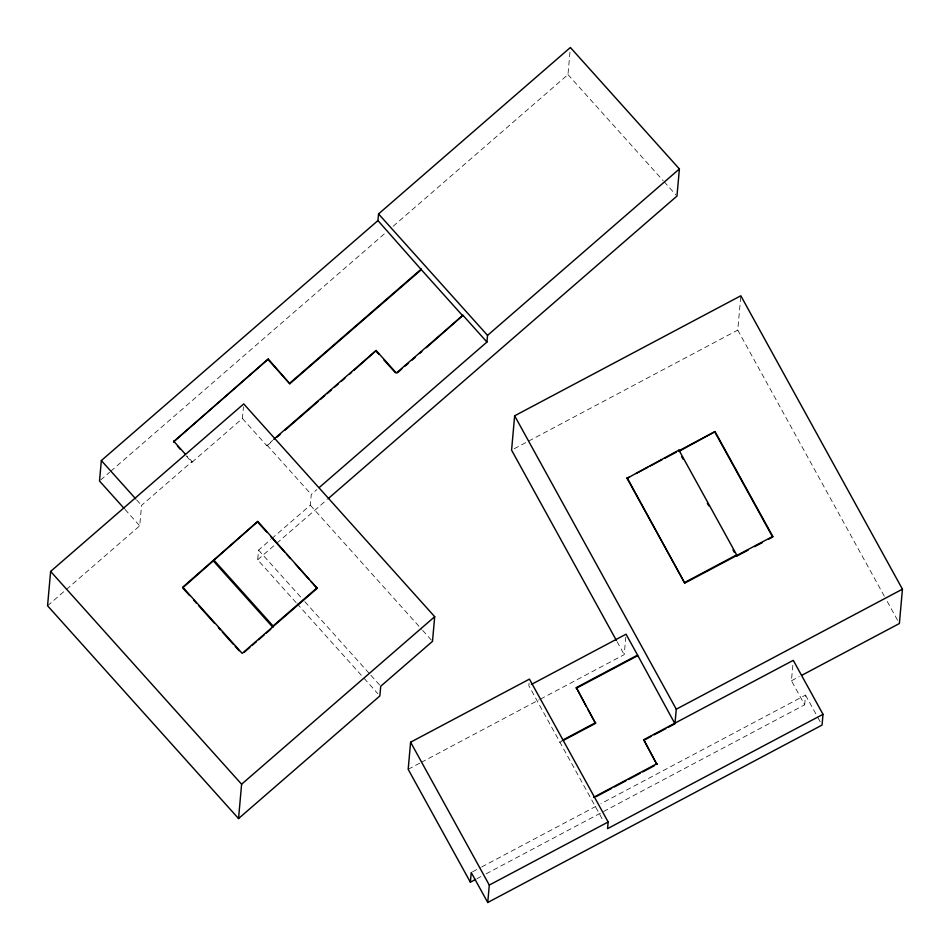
<?xml version="1.0" encoding="UTF-8"?>
<svg xmlns="http://www.w3.org/2000/svg" width="950" height="950" viewBox="0 0 950 950"><rect width="100%" height="100%" fill="white"/><g stroke="black" fill="none" stroke-linecap="round" stroke-linejoin="round"><path stroke-width="0.71" stroke-dasharray="4.75 3.56" d="M66.441 589.392L139.721 525.813L141.55 505.364L192.019 461.581L187.174 456.19M186.152 455.81L191.947 462.27L192.019 461.581M191.947 462.27L242.416 418.499L243.461 406.826M242.416 418.499L266.962 445.835L272.591 440.325M296.115 602.621L257.688 559.799L258.554 550.109L270.667 539.6M271.759 538.638L310.306 505.198L311.267 494.451L316.861 489.594M393.134 226.278L567.969 74.611L570.38 47.5M529.091 683.121L528.853 685.781L603.428 821.168M540.431 699.117L624.233 654.645L625.789 637.117M884.355 596.256L737.758 330.101L740.822 295.771M486.091 873.857L804.662 704.781L791.445 680.794L793.274 660.345M804.662 704.781L805.529 695.091L601.018 803.629M100.629 480.035L109.594 472.257M110.722 471.283L386.412 232.109M47.559 605.768L65.324 590.354M266.962 445.835L272.531 441.014M257.688 559.799L275.619 544.243M276.747 543.269L327.192 499.498M514.199 448.756L527.274 441.821M528.58 441.121L737.758 330.101M408.179 769.31L419.959 763.052M421.277 762.363L539.113 699.818M559.609 742.413L562.174 741.047M791.445 680.794L799.247 676.649M472.542 871.815L480.403 867.647M481.721 866.946L595.769 806.419M476.912 878.726L480.854 876.636M567.969 74.611L663.1 180.595M664.086 181.699L675.972 194.952M267.021 445.146L311.267 494.451M310.306 505.198L421.657 629.268M422.643 630.361L431.514 640.241M258.554 550.109L303.881 600.614M304.867 601.706L369.894 674.168M370.88 675.272L379.751 685.152M297.101 603.713L363.126 677.279M364.111 678.371L377.898 693.738M136.646 499.902L141.55 505.364M125.008 509.414L139.721 525.813M887.217 601.445L897.952 620.92M805.529 695.091L817.226 716.336M817.914 717.582L820.669 722.582M617.096 641.701L624.233 654.645"/><path stroke-width="1.43" d="M50.623 571.425L47.559 605.768L238.545 818.556L379.869 695.934L380.736 686.244L432.499 641.345L434.696 616.693L243.723 403.916L50.623 571.425L241.609 784.213L238.545 818.556M328.308 498.524L676.97 196.056L679.393 168.946L570.38 47.5L378.539 213.928L377.946 220.59L101.341 460.56L99.513 481.009L124.034 508.321M268.256 359.017L173.577 441.798L268.256 359.017L289.798 383.764L268.197 359.706M189.62 595.579L182.685 587.86L257.806 521.419L317.181 588.335L242.191 653.386L182.744 587.159L257.806 521.419M317.241 587.634L273.054 625.967L272.923 627.356L213.489 561.129M353.804 370.512L376.129 350.503L396.352 373.041L462.935 315.281L486.946 342.036L319.105 487.647M289.798 383.764L421.313 269.669L377.946 220.59M643.72 739.717L656.877 764.394L643.72 739.717L793.274 660.345L823.009 714.317L607.561 828.661L608.154 821.999L529.447 679.119L410.602 742.199L408.179 769.31L470.369 882.206L475.606 879.427M426.253 347.736L462.935 315.281M486.946 342.036L487.54 335.374L679.393 168.946M470.369 882.206L471.224 872.516L487.742 902.5L822.047 725.076L823.009 714.317M801.847 675.272L899.377 623.521L902.441 589.178L740.822 295.771L514.651 415.803L511.587 450.146L616.384 640.407M487.742 902.5L489.298 885.079L410.602 742.199M586.269 706.467L576.317 687.61L637.569 655.096L626.05 634.196L531.454 684.404M563.457 740.371L595.555 723.33L576.317 687.61M678.882 450.787L715.041 431.597L772.766 536.394L684.736 583.11L627.024 478.313L678.941 450.098L736.666 554.883L736.547 556.273L748.161 550.097M668.444 727.261L674.963 723.793L637.569 655.096M678.941 450.098L678.822 451.476L715.041 431.597M684.736 583.11L627.083 477.624M675.023 723.104L676.269 709.211L514.651 415.803M772.766 536.394L772.706 537.082L714.982 432.286M289.857 383.076L421.372 268.981M273.707 439.351L376.129 350.503M276.984 437.142L280.321 434.245M284.774 430.386L318.179 401.411M320.399 399.487L324.853 395.616M327.085 393.692L331.538 389.821M334.875 386.923L338.212 384.026M341.549 381.128L344.897 378.231M349.351 374.371L351.571 372.436M397.409 372.768L401.838 368.921M405.175 366.035L408.5 363.137M411.825 360.252L415.162 357.366M419.591 353.519L421.812 351.595M244.328 652.175L249.826 647.401M252.023 645.489L256.429 641.678M258.626 639.766L264.124 634.992M266.332 633.08L270.726 629.268M241.609 784.213L434.696 616.693M627.024 478.313L629.613 476.936M636.096 473.492L647.769 467.305M650.358 465.928L662.031 459.729M664.62 458.363L676.293 452.164M684.796 582.409L736.666 554.883M754.621 546.678L762.375 542.569M768.823 539.137L771.412 537.771M576.258 688.299L637.509 655.797M562.234 740.359L595.614 722.641M676.269 709.211L902.441 589.178M643.661 740.406L651.486 736.25M654.099 734.873L665.831 728.638M593.631 797.299L656.937 763.705M596.149 796.623L611.658 788.393M614.234 787.028L625.872 780.852M628.449 779.487L640.074 773.312M642.663 771.934L654.289 765.771M489.298 885.079L608.154 821.999M378.539 213.928L487.54 335.374M421.313 269.669L462.876 315.97M376.069 351.191L378.955 354.409M383.776 359.777L395.331 372.661M257.735 522.108L266.653 532.036M270.619 536.453L284.489 551.903M286.473 554.111L290.427 558.529M295.379 564.051L309.249 579.5M311.232 581.709L317.181 588.335M173.636 441.109L185.238 454.041M177.448 446.108L180.346 449.338M213.607 559.752L273.054 625.967M101.341 460.56L135.66 498.809M193.586 599.996L196.555 603.309M198.538 605.518L214.391 623.176M218.346 627.594L220.329 629.803M222.312 632.011L233.213 644.148M235.184 646.356L239.151 650.774M681.672 456.653L683.097 459.242M707.322 503.227L708.748 505.816M732.984 549.801L734.409 552.389M587.694 709.056L595.555 723.33"/></g></svg>
